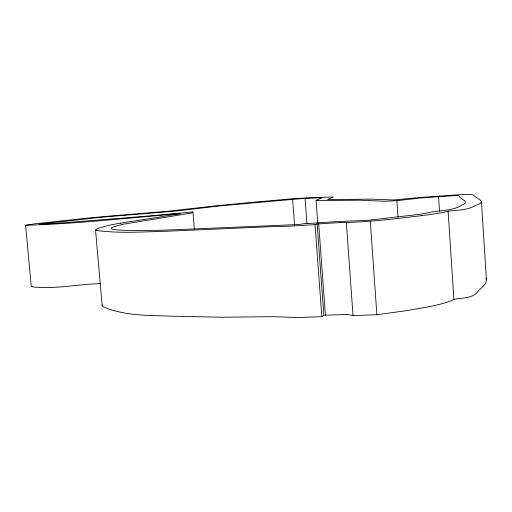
<?xml version="1.0" encoding="UTF-8"?>
<svg xmlns="http://www.w3.org/2000/svg" width="512" height="512" viewBox="0 0 512 512"><rect width="100%" height="100%" fill="white"/><g stroke="black" fill="none" stroke-linecap="round" stroke-linejoin="round"><path stroke-width="0.77" d="M339.994 222.579L317.114 223.962L323.853 315.328L321.837 316.678L297.389 317.549L276.973 316.787A50.259 7.085 -4.5 0 0 270.918 316.71L221.856 317.229L175.059 316.25A169.875 24.141 -5.8 0 0 172.486 316.218C149.402 315.258 124.941 316.211 103.309 306.803A81.722 9.242 -4.8 0 1 102.163 305.587L95.52 229.875L97.178 228.806L104.307 226.566M102.17 304.915L102.15 305.434M327.917 199.405L333.338 196.947L316.141 197.485M194.355 229.402L192.928 211.917L192.531 212.736L191.245 213.101A22.003 0.858 -4.6 0 1 187.974 213.613L123.386 224.186A133.293 6.106 -4.5 0 0 118.65 225.472C89.331 232.365 156.198 230.016 155.955 230.387A132.646 6.374 -4.5 0 0 175.597 229.715L298.586 224.531L303.347 223.808L335.469 221.702L367.827 220.307L418.989 214.394A89.171 4.717 -4.2 0 0 427.437 212.947C438.886 209.818 451.418 211.654 461.875 205.126C469.459 202.566 462.675 199.552 460.083 197.491M96.614 230.47C119.392 233.574 142.522 231.827 165.408 231.277A170.918 10.138 -5 0 1 167.974 231.174L263.987 226.976A50.56 2.97 -4.5 0 1 270.061 226.726L290.496 226.112L315.034 224.621L317.114 223.962M179.622 213.837L180.205 213.523L178.298 213.696A35.974 1.446 -4.6 0 0 175.706 213.933A13.024 0.512 -4.6 0 0 173.222 214.17M233.773 204.134A27.878 0.941 -4.5 0 1 231.213 204.39L220.154 205.44A80.685 2.982 -4.5 0 0 217.83 205.664L209.638 206.496A35.238 1.261 -4.5 0 0 208.838 206.586L201.6 207.418A128.813 4.87 -4.4 0 0 199.898 207.622L167.29 211.334A13.651 0.499 -4.6 0 0 165.83 211.45L165.626 211.469A41.146 1.536 -4.6 0 0 162.618 211.718L127.757 214.618A46.605 1.613 -4.7 0 1 124.346 214.886A69.216 2.643 -4.7 0 0 110.586 216.006L103.002 216.672A57.024 2.15 -4.7 0 0 97.037 217.222L86.982 218.208A71.174 2.72 -4.7 0 0 77.67 219.2L35.392 223.744L25.6 225.28L31.264 286.701L32.141 286.464M164.25 216.224L176.186 214.336M163.693 216.339L162.624 216.563A19.693 0.787 -4.7 0 1 161.587 216.749L120.397 223.174M192.928 211.917L163.418 214.624A56.237 2.074 -4.7 0 1 153.12 215.616L55.059 223.45L39.066 224.179L98.31 217.555A47.213 1.786 -4.7 0 1 107.744 216.678L172.8 211.309A22.669 0.813 -4.6 0 0 177.504 210.886L221.171 205.779L305.075 198.304L322.099 197.779L316.09 200.333L317.21 200.595L359.68 200.192L384.429 201.254L396.896 200.691L419.859 198.048L453.92 195.654L458.63 195.725L459.942 197.03M346.694 314.522A7.744 1.075 -3.8 0 1 348.8 314.739L353.024 315.565L376.87 314.72L406.298 310.694L427.29 307.078A108.787 13.818 -3.8 0 0 453.939 299.405M421.158 215.725C394.918 218.81 368.621 222.182 342.189 222.566A7.789 0.448 -4.2 0 0 340.045 222.573M393.843 199.987L418.509 197.587L453.03 195.155A16.762 0.685 -4.1 0 1 463.226 194.573L466.758 194.47A24.013 0.986 -4.1 0 1 469.741 194.464L471.84 194.592A66.822 2.784 -4.1 0 1 473.05 194.867C477.101 199.309 487.885 201.363 475.424 205.498C467.232 210.426 457.299 210.003 448.115 211.264L453.882 299.405C461.453 297.76 471.04 298.643 476.883 292.813C479.987 288.166 487.661 284.736 486.144 278.208M173.242 214.17C124.096 218.419 74.912 223.898 25.6 225.28M325.382 315.174L324.653 315.251M100.326 283.648C77.376 284.141 54.195 289.658 31.264 286.701M346.637 314.534L325.408 315.174L318.682 223.821M393.754 200L371.686 199.13L343.264 199.462A74.682 2.682 -4.2 0 1 338.675 199.565L329.549 199.616A22.304 0.813 -4.3 0 1 328.685 199.603L328.422 199.59A11.91 0.435 -4.3 0 1 328.326 199.584A19.699 0.723 -4.3 0 1 327.955 199.494M316.045 197.446L292.742 198.758L259.821 201.638A131.661 4.986 -4.4 0 0 233.722 204.141M316.09 200.371L317.779 223.366M95.52 229.939L95.539 230.003A82.112 3.866 -4.6 0 0 96.595 230.47M44.768 223.27L44.915 224.851M315.034 224.621L321.837 316.678M305.075 198.304L306.963 223.635M292.614 199.155L294.573 225.184M370.291 221.267L376.87 314.72M346.349 222.72L353.024 315.565M396.896 200.691L398.035 217.286M438.566 197.018L439.507 211.296M481.44 201.395L486.394 279.789M179.693 213.843A11.194 0.435 -4.6 0 1 176.198 214.336M104.218 226.573A152.307 7.002 -4.5 0 1 120.448 223.174M448.173 211.258A109.376 5.792 -4.2 0 1 421.158 215.725"/></g></svg>
